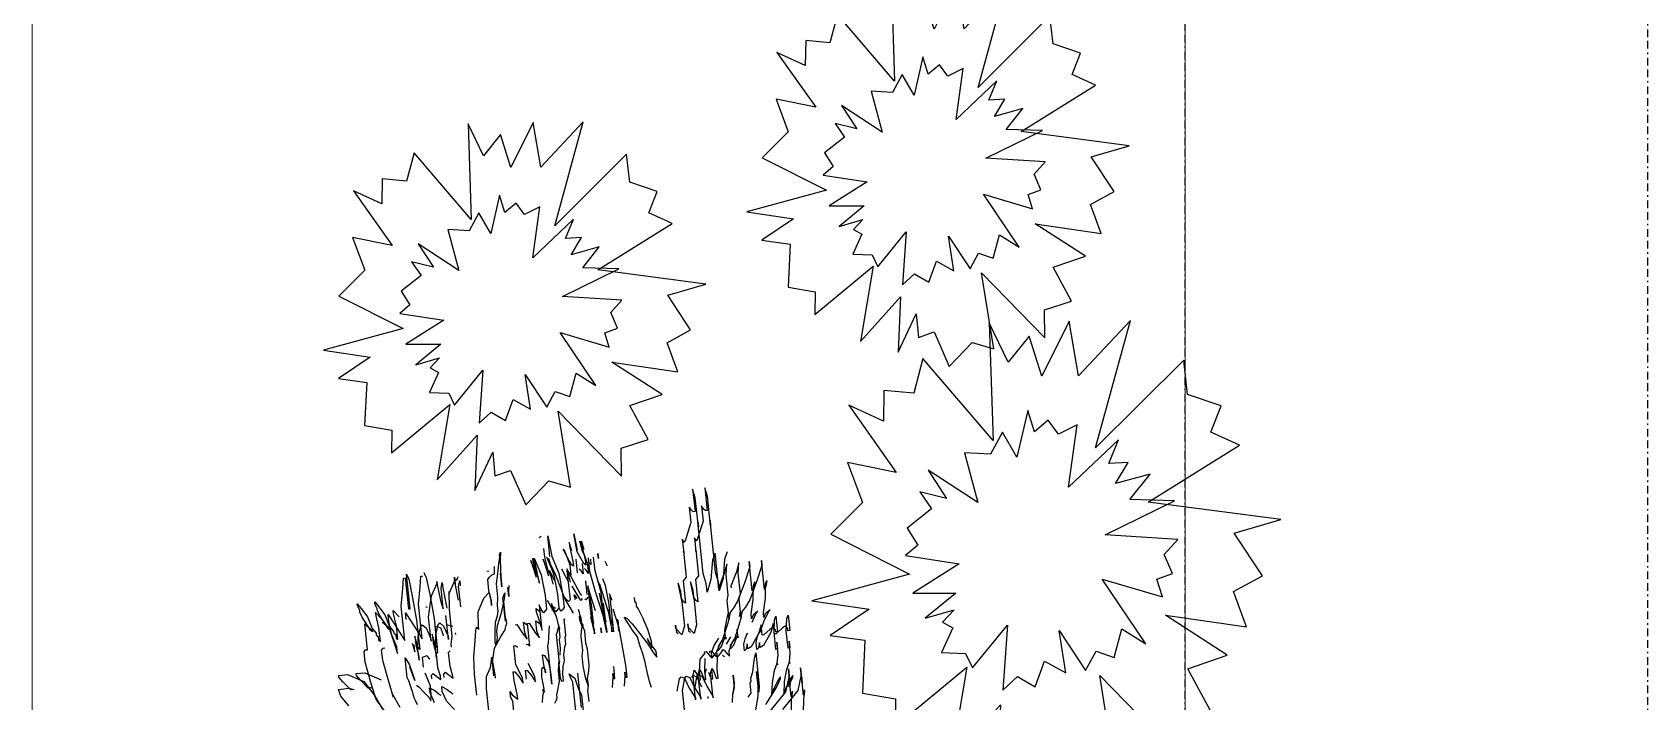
# Model space of a CAD drawing. Header units: millimetres. Extents: x 7703 to 16070, y -6855 to 95.
# Drawn here: x 14838.9 to 14943.7, y -4740.8 to -4697.3 of the extents above; entities that cross this region are included whole.
import ezdxf

# ---------------------------------------------------------------- set-up
doc = ezdxf.new("R2010")
doc.units = ezdxf.units.MM
doc.linetypes.add('BORDER', pattern=[1.75, 0.5, -0.25, 0.5, -0.25, 0, -0.25])
for name, color, linetype in [('AĞAÇLAR', 7, 'Continuous'), ('Kıtc-014 Elk Tes İşaretler', 1, 'Continuous'), ('yeni', 7, 'Continuous'), ('YENİ AĞAÇ', 80, 'Continuous')]:
    doc.layers.add(name, color=color, linetype=linetype)
doc.layers.add('kapı', color=6, linetype='Continuous', lineweight=9)
doc.styles.get("Standard").update_dxf_attribs({"font": 'stylu.ttf', "height": 10})

# ---------------------------------------------------------------- blocks, each defined once
blk = doc.blocks.new('GFGFF')
at = {"layer": 'YENİ AĞAÇ'}
blk.add_lwpolyline([(501.924, 209.795), (501.375, 209.406), (501.579, 209.377), (501.613, 209.168), (501.881, 209.263), (501.925, 209.015), (502.221, 209.345), (502.074, 208.873), (502.298, 208.917), (502.365, 208.731), (502.645, 208.858), (502.683, 208.567), (502.912, 209.342), (503.166, 208.743), (503.271, 208.903), (503.418, 208.816), (503.517, 209.007), (503.725, 208.997), (503.285, 209.606), (504.012, 209.278), (503.73, 209.64), (504.066, 209.645), (503.763, 209.859), (504.015, 209.897), (503.878, 210.046), (504.131, 210.123), (503.427, 210.21), (503.981, 210.551), (503.783, 210.639), (503.827, 210.814), (503.645, 210.847), (503.772, 211.038), (503.327, 210.818), (503.431, 211.099), (503.179, 211.048), (503.018, 211.267), (502.707, 210.834), (502.64, 211.442), (502.536, 211.108), (502.415, 211.365), (502.355, 211.163), (502.042, 211.228), (501.976, 211.035), (501.811, 211.063), (502.098, 210.58), (501.56, 210.76), (501.841, 210.415), (501.439, 210.496), (501.698, 210.321), (501.523, 210.332), (501.545, 210.211), (501.275, 210.14), (501.425, 209.943), (501.353, 209.793)], close=True, dxfattribs=at)
at = {"layer": 'YENİ AĞAÇ', "color": 6}
blk.add_lwpolyline([(502.31, 210.299), (501.927, 210.388), (501.993, 210.287), (501.915, 210.191), (502.061, 210.111), (501.97, 209.995), (502.229, 209.994), (501.966, 209.874), (502.072, 209.794), (502.016, 209.692), (502.181, 209.619), (502.068, 209.489), (502.496, 209.69), (502.333, 209.347), (502.444, 209.363), (502.463, 209.265), (502.585, 209.296), (502.662, 209.201), (502.757, 209.63), (502.896, 209.185), (502.945, 209.449), (503.078, 209.304), (503.053, 209.52), (503.168, 209.424), (503.18, 209.542), (503.312, 209.462), (503.076, 209.803), (503.441, 209.693), (503.402, 209.814), (503.496, 209.863), (503.439, 209.955), (503.572, 209.975), (503.303, 210.083), (503.466, 210.147), (503.346, 210.238), (503.38, 210.393), (503.069, 210.36), (503.309, 210.626), (503.122, 210.542), (503.187, 210.695), (503.076, 210.642), (502.982, 210.805), (502.873, 210.758), (502.821, 210.841), (502.721, 210.528), (502.59, 210.833), (502.549, 210.576), (502.428, 210.783), (502.452, 210.602), (502.389, 210.683), (502.345, 210.626), (502.209, 210.716), (502.181, 210.574), (502.087, 210.548)], close=True, dxfattribs=at)
at = {"flags": 1}
for tag, p in [('SIZE', (502.716, 210.039)), ('ITEM', (502.74, 210.06))]:
    blk.add_attdef(tag, p, '', height=0.0189, rotation=311.6524, dxfattribs=at)
for tag, p in [('SIZE', (502.717, 210.018)), ('ITEM', (502.717, 210.072))]:
    blk.add_attdef(tag, p, '', height=0.0323, dxfattribs=at)
blk = doc.blocks.new('A$C06865A3D')
at = {"color": 84}
for p, q in [((0.5532, 3.6706), (0.6123, 3.6228)), ((0.5796, 3.6568), (0.5532, 3.6706)), ((0.6569, 3.5943), (0.5796, 3.6568)), ((0.5876, 3.6202), (0.6285, 3.5871)), ((0.6004, 3.6174), (0.5876, 3.6202)), ((0.6086, 3.6183), (0.6004, 3.6174)), ((0.6123, 3.6228), (0.6086, 3.6183)), ((0.6432, 3.6053), (0.6569, 3.5943)), ((0.7796, 3.495), (0.6432, 3.6053)), ((0.8609, 3.6326), (0.8745, 3.6216)), ((0.9382, 3.5701), (0.8609, 3.6326)), ((0.8745, 3.6216), (0.9007, 3.5703)), ((0.6285, 3.5871), (0.6547, 3.5358)), ((0.7591, 3.5719), (0.7699, 3.548)), ((0.7699, 3.548), (0.8126, 3.4985)), ((0.813, 3.5734), (0.8284, 3.5459)), ((0.8366, 3.5468), (0.813, 3.5734)), ((0.8284, 3.5459), (0.85, 3.4983)), ((0.8912, 3.5027), (0.8366, 3.5468)), ((0.9007, 3.5703), (0.9278, 3.5107)), ((0.9228, 3.5976), (0.9327, 3.582)), ((0.9282, 3.5857), (0.9228, 3.5976)), ((0.9609, 3.5517), (0.9282, 3.5857)), ((0.9327, 3.582), (0.9382, 3.5701)), ((0.9899, 3.5132), (0.9609, 3.5517)), ((1.0551, 3.5659), (1.096, 3.5328)), ((1.0605, 3.554), (1.0551, 3.5659)), ((1.0886, 3.5237), (1.0605, 3.554)), ((0.6474, 3.5267), (0.6837, 3.4973)), ((0.6601, 3.5239), (0.6474, 3.5267)), ((0.6547, 3.5358), (0.6601, 3.5239)), ((0.6792, 3.501), (0.7474, 3.4458)), ((0.6837, 3.4973), (0.6792, 3.501)), ((0.8106, 3.4775), (0.7796, 3.495)), ((0.8126, 3.4985), (0.8333, 3.4591)), ((0.85, 3.4983), (0.8546, 3.4946)), ((0.9011, 3.4871), (0.8912, 3.5027)), ((0.9278, 3.5107), (0.9349, 3.4824)), ((1.0035, 3.5022), (0.9899, 3.5132)), ((1.0001, 3.5351), (0.9981, 3.5141)), ((0.9981, 3.5141), (1.0035, 3.5022)), ((1.0009, 3.5268), (1.0001, 3.5351)), ((1.0126, 3.4948), (1.0009, 3.5268)), ((1.0289, 3.4591), (1.0126, 3.4948)), ((1.0401, 3.5102), (1.0555, 3.4827)), ((1.0674, 3.4881), (1.0401, 3.5102)), ((1.0711, 3.4927), (1.0674, 3.4881)), ((1.0722, 3.5219), (1.0711, 3.4927)), ((1.075, 3.5347), (1.0722, 3.5219)), ((1.0878, 3.5319), (1.075, 3.5347)), ((1.0923, 3.5282), (1.0878, 3.5319)), ((1.1341, 3.4869), (1.0886, 3.5237)), ((1.096, 3.5328), (1.0923, 3.5282)), ((1.1196, 3.5062), (1.1378, 3.4915)), ((1.1514, 3.4804), (1.1196, 3.5062)), ((1.1378, 3.4915), (1.1341, 3.4869)), ((0.7474, 3.4458), (0.7491, 3.4293)), ((0.8333, 3.4591), (0.8106, 3.4775)), ((0.9511, 3.4467), (0.9011, 3.4871)), ((0.9329, 3.4614), (0.9511, 3.4467)), ((0.9429, 3.4458), (0.9329, 3.4614)), ((0.9349, 3.4824), (0.9358, 3.4741)), ((0.9358, 3.4741), (0.9366, 3.4659)), ((0.9366, 3.4659), (0.9565, 3.4348)), ((1.0297, 3.4509), (1.0289, 3.4591)), ((1.0351, 3.4389), (1.0297, 3.4509)), ((1.0451, 3.4234), (1.0351, 3.4389)), ((1.0555, 3.4827), (1.0689, 3.4342)), ((1.1705, 3.4575), (1.1514, 3.4804)), ((1.175, 3.4538), (1.1705, 3.4575)), ((1.1705, 3.4575), (1.175, 3.4538)), ((1.1813, 3.4337), (1.1705, 3.4575)), ((1.2108, 3.4701), (1.2289, 3.4554)), ((1.2517, 3.437), (1.2108, 3.4701)), ((1.2289, 3.4554), (1.2588, 3.4086)), ((1.2335, 3.4517), (1.2517, 3.437)), ((1.2835, 3.4113), (1.2335, 3.4517)), ((0.7426, 3.412), (0.7472, 3.4083)), ((0.769, 3.3982), (0.7426, 3.412)), ((0.7472, 3.4083), (0.7963, 3.3761)), ((0.7491, 3.4293), (0.8082, 3.3815)), ((0.7872, 3.3835), (0.769, 3.3982)), ((0.8, 3.3807), (0.7872, 3.3835)), ((0.9565, 3.4348), (0.9827, 3.3834)), ((0.9901, 3.3926), (0.9674, 3.4109)), ((0.9819, 3.3917), (0.9856, 3.3962)), ((0.989, 3.3633), (0.9819, 3.3917)), ((0.9827, 3.3834), (0.9899, 3.3551)), ((0.9856, 3.3962), (0.9901, 3.3926)), ((0.9864, 3.388), (0.9856, 3.3962)), ((0.9973, 3.3642), (0.9864, 3.388)), ((1.0633, 3.4087), (1.0451, 3.4234)), ((1.0525, 3.4325), (1.0624, 3.4169)), ((1.0661, 3.4214), (1.0525, 3.4325)), ((1.0624, 3.4169), (1.0633, 3.4087)), ((1.0689, 3.4342), (1.0661, 3.4214)), ((1.2058, 3.3988), (1.1813, 3.4337)), ((1.2339, 3.3685), (1.2058, 3.3988)), ((1.2105, 3.4326), (1.2114, 3.4244)), ((1.2151, 3.4289), (1.2105, 3.4326)), ((1.2114, 3.4244), (1.224, 3.3841)), ((1.2268, 3.3969), (1.2151, 3.4289)), ((1.224, 3.3841), (1.2339, 3.3685)), ((1.2588, 3.4086), (1.2675, 3.3263)), ((1.2735, 3.4268), (1.279, 3.4149)), ((1.2781, 3.4232), (1.2735, 3.4268)), ((1.2926, 3.4039), (1.2781, 3.4232)), ((1.279, 3.4149), (1.2835, 3.4113)), ((1.3253, 3.3699), (1.2926, 3.4039)), ((0.7963, 3.3761), (0.86, 3.3246)), ((0.8082, 3.3815), (0.8, 3.3807)), ((0.9806, 3.325), (0.9843, 3.3295)), ((0.9843, 3.3295), (1.0053, 3.3276)), ((0.9999, 3.3395), (0.989, 3.3633)), ((0.9899, 3.3551), (0.999, 3.3477)), ((0.999, 3.3477), (0.9973, 3.3642)), ((1.0135, 3.3285), (0.9999, 3.3395)), ((1.0053, 3.3276), (1.0135, 3.3285)), ((0.837, 3.3056), (0.8552, 3.2908)), ((0.8461, 3.2982), (0.837, 3.3056)), ((0.8753, 3.2971), (0.8461, 3.2982)), ((0.8552, 3.2908), (0.8634, 3.2917)), ((0.86, 3.3246), (0.8753, 3.2971)), ((0.9851, 3.3213), (0.9806, 3.325)), ((0.9877, 3.2966), (0.9851, 3.3213)), ((1.0159, 3.2663), (0.9877, 3.2966)), ((0.3817, 3.2447), (0.4081, 3.2308)), ((0.4126, 3.2272), (0.3817, 3.2447)), ((0.4081, 3.2308), (0.4518, 3.2105)), ((0.4212, 3.2247), (0.4126, 3.2272)), ((0.4501, 3.227), (0.4637, 3.2159)), ((1.0003, 3.2563), (1.0131, 3.2535)), ((1.0102, 3.2408), (1.0003, 3.2563)), ((1.0739, 3.1893), (1.0102, 3.2408)), ((1.0131, 3.2535), (1.0349, 3.2434)), ((1.0386, 3.2479), (1.0159, 3.2663)), ((1.0349, 3.2434), (1.0386, 3.2479)), ((0.4518, 3.2105), (0.4791, 3.1885)), ((0.4555, 3.2151), (0.4549, 3.2152)), ((0.4637, 3.2159), (0.4555, 3.2151)), ((0.4663, 3.1913), (0.4581, 3.1904)), ((0.4791, 3.1885), (0.4663, 3.1913)), ((0.5512, 3.1753), (0.4893, 3.2103)), ((0.5486, 3.2), (0.5267, 3.2102)), ((0.5978, 3.1678), (0.5486, 3.2)), ((0.6478, 3.1273), (0.5978, 3.1678)), ((0.9845, 3.2089), (0.9964, 3.2143)), ((0.9853, 3.2007), (0.9845, 3.2089)), ((1.0098, 3.1658), (0.9853, 3.2007)), ((0.9964, 3.2143), (1.031, 3.2014)), ((1.031, 3.2014), (1.0694, 3.1929)), ((1.0694, 3.1929), (1.0739, 3.1893)), ((0.3481, 3.1288), (0.3745, 3.1149)), ((0.3526, 3.1251), (0.3481, 3.1288)), ((0.3509, 3.1415), (0.4074, 3.1184)), ((0.4001, 3.1093), (0.3526, 3.1251)), ((0.3745, 3.1149), (0.4009, 3.1011)), ((0.4009, 3.1011), (0.3827, 3.1158)), ((0.483, 3.0724), (0.4001, 3.1093)), ((0.4074, 3.1184), (0.4657, 3.0789)), ((0.4167, 3.1485), (0.4568, 3.1237)), ((0.4468, 3.1393), (0.4167, 3.1485)), ((0.507, 3.1207), (0.4468, 3.1393)), ((0.5164, 3.1204), (0.507, 3.1207)), ((0.5363, 3.1196), (0.5324, 3.1198)), ((0.5333, 3.1296), (0.5354, 3.1279)), ((0.5354, 3.1279), (0.5363, 3.1196)), ((0.6123, 3.1485), (0.6432, 3.131)), ((0.6168, 3.1448), (0.666, 3.1126)), ((0.6761, 3.1345), (0.6233, 3.1622)), ((0.6432, 3.131), (0.6478, 3.1273)), ((0.6608, 3.1469), (0.6898, 3.1235)), ((0.666, 3.1126), (0.675, 3.1053)), ((0.6898, 3.1235), (0.6761, 3.1345)), ((0.4657, 3.0789), (0.502, 3.0494)), ((0.5386, 3.0575), (0.483, 3.0724)), ((0.675, 3.1053), (0.6705, 3.109)), ((0.4754, 3.0258), (0.4836, 3.0267)), ((0.4845, 3.0185), (0.4754, 3.0258)), ((0.5064, 3.0083), (0.4845, 3.0185)), ((0.5038, 3.033), (0.491, 3.0358)), ((0.502, 3.0494), (0.5038, 3.033)), ((0.5373, 2.9908), (0.5064, 3.0083)), ((0.4667, 2.95), (0.475, 2.9509)), ((0.494, 2.9279), (0.4667, 2.95)), ((0.475, 2.9509), (0.4832, 2.9517)), ((0.4832, 2.9517), (0.4787, 2.9554)), ((0.5419, 2.9871), (0.5373, 2.9908)), ((0.5373, 2.9908), (0.5419, 2.9871)), ((0.4529, 2.9236), (0.4566, 2.9281)), ((0.512, 2.8758), (0.4529, 2.9236)), ((0.4566, 2.9281), (0.4949, 2.9197)), ((0.5159, 2.9178), (0.494, 2.9279)), ((0.4949, 2.9197), (0.5159, 2.9178)), ((0.5001, 2.8703), (0.5038, 2.8749)), ((0.5038, 2.8749), (0.512, 2.8758)), ((0.0841, 2.7983), (0.1014, 2.7918)), ((0.0858, 2.7819), (0.0895, 2.7864)), ((0.1094, 2.7552), (0.0858, 2.7819)), ((0.1014, 2.7918), (0.1506, 2.7596)), ((0.5975, 2.8141), (0.5501, 2.8299)), ((0.5609, 2.8061), (0.5646, 2.8106)), ((0.5837, 2.7877), (0.5609, 2.8061)), ((0.5646, 2.8106), (0.5856, 2.8087)), ((0.5856, 2.8087), (0.6112, 2.8031)), ((0.6112, 2.8031), (0.5975, 2.8141)), ((0.1475, 2.7094), (0.1094, 2.7552)), ((0.1506, 2.7596), (0.2179, 2.7127)), ((0.3028, 2.6967), (0.2391, 2.7482)), ((0.2385, 2.6358), (0.1475, 2.7094)), ((0.1714, 2.7202), (0.175, 2.7248)), ((0.2179, 2.7127), (0.2952, 2.6502)), ((0.2426, 2.7153), (0.2591, 2.7171)), ((0.2435, 2.7071), (0.2426, 2.7153)), ((0.2588, 2.6796), (0.2435, 2.7071)), ((0.2915, 2.6456), (0.2588, 2.6796)), ((0.2591, 2.7171), (0.2937, 2.7041)), ((0.2937, 2.7041), (0.3028, 2.6967)), ((0.3344, 2.6655), (0.3336, 2.6737)), ((0.1014, 2.6337), (0.1306, 2.6327)), ((0.1105, 2.6264), (0.1014, 2.6337)), ((0.146, 2.6052), (0.1105, 2.6264)), ((0.1363, 2.6582), (0.1746, 2.6498)), ((0.1545, 2.6435), (0.1363, 2.6582)), ((0.1746, 2.6498), (0.2257, 2.6386)), ((0.2257, 2.6386), (0.2385, 2.6358)), ((0.2515, 2.6705), (0.2742, 2.6521)), ((0.2824, 2.653), (0.2515, 2.6705)), ((0.2742, 2.6521), (0.3052, 2.6346)), ((0.2952, 2.6502), (0.2824, 2.653)), ((0.3188, 2.6236), (0.2915, 2.6456)), ((0.3052, 2.6346), (0.3188, 2.6236)), ((0.3708, 2.6361), (0.3344, 2.6655)), ((0.3972, 2.6222), (0.3708, 2.6361)), ((0.4063, 2.6149), (0.3972, 2.6222)), ((0.0373, 2.6103), (0.0583, 2.6083)), ((0.0419, 2.6066), (0.0373, 2.6103)), ((0.0592, 2.6001), (0.0419, 2.6066)), ((0.0583, 2.6083), (0.0921, 2.6036)), ((0.0637, 2.5964), (0.0592, 2.6001)), ((0.0811, 2.59), (0.0637, 2.5964)), ((0.1322, 2.5788), (0.0811, 2.59)), ((0.0921, 2.6036), (0.1313, 2.587)), ((0.1029, 2.5798), (0.1112, 2.5807)), ((0.1112, 2.5807), (0.1358, 2.5833)), ((0.1313, 2.587), (0.1523, 2.5851)), ((0.1404, 2.5796), (0.1322, 2.5788)), ((0.1358, 2.5833), (0.1404, 2.5796)), ((0.1824, 2.5758), (0.146, 2.6052)), ((0.1523, 2.5851), (0.1568, 2.5814)), ((0.1568, 2.5814), (0.1651, 2.5823)), ((0.1651, 2.5823), (0.1742, 2.5749)), ((0.1742, 2.5749), (0.1824, 2.5758)), ((0.2255, 2.6012), (0.2519, 2.5873)), ((0.2519, 2.5873), (0.2337, 2.602)), ((0.3734, 2.6114), (0.3899, 2.6131)), ((0.3743, 2.6032), (0.3734, 2.6114)), ((0.3834, 2.5958), (0.3743, 2.6032)), ((0.3899, 2.6131), (0.4063, 2.6149)), ((0.3987, 2.5683), (0.4189, 2.5746)), ((0.4124, 2.5573), (0.3987, 2.5683)), ((0.4189, 2.5746), (0.4353, 2.5764)), ((0.4353, 2.5764), (0.4436, 2.5772)), ((0.1675, 2.5201), (0.1711, 2.5246)), ((0.1683, 2.5119), (0.1675, 2.5201)), ((0.1956, 2.4898), (0.1683, 2.5119)), ((0.447, 2.5443), (0.4124, 2.5573)), ((0.4845, 2.5441), (0.447, 2.5443)), ((0.2575, 2.4548), (0.1956, 2.4898)), ((0.3104, 2.4271), (0.2575, 2.4548)), ((0.164, 2.3949), (0.1824, 2.4177)), ((0.1824, 2.4177), (0.2383, 2.4403)), ((0.293, 2.4336), (0.3487, 2.4187)), ((0.1685, 2.3912), (0.164, 2.3949)), ((0.1895, 2.3893), (0.1685, 2.3912)), ((0.227, 2.3891), (0.1895, 2.3893)), ((0.2188, 2.3883), (0.2344, 2.3982)), ((0.2344, 2.3982), (0.227, 2.3891))]:
    blk.add_line(p, q, dxfattribs=at)
at = {"color": 87}
for p, q in [((0.527, 3.6383), (0.5862, 3.5905)), ((0.5535, 3.6245), (0.527, 3.6383)), ((0.6308, 3.562), (0.5535, 3.6245)), ((0.8347, 3.6003), (0.8484, 3.5893)), ((0.912, 3.5378), (0.8347, 3.6003)), ((0.5615, 3.5879), (0.6024, 3.5548)), ((0.5742, 3.5851), (0.5615, 3.5879)), ((0.5825, 3.586), (0.5742, 3.5851)), ((0.5862, 3.5905), (0.5825, 3.586)), ((0.6024, 3.5548), (0.6286, 3.5035)), ((0.6171, 3.573), (0.6308, 3.562)), ((0.7535, 3.4627), (0.6171, 3.573)), ((0.8484, 3.5893), (0.8746, 3.538)), ((0.8967, 3.5653), (0.9066, 3.5497)), ((0.9021, 3.5534), (0.8967, 3.5653)), ((0.9348, 3.5194), (0.9021, 3.5534)), ((0.9066, 3.5497), (0.912, 3.5378)), ((0.6212, 3.4944), (0.6576, 3.465)), ((0.634, 3.4916), (0.6212, 3.4944)), ((0.6286, 3.5035), (0.634, 3.4916)), ((0.733, 3.5396), (0.7438, 3.5157)), ((0.8284, 3.4623), (0.733, 3.5396)), ((0.7438, 3.5157), (0.7864, 3.4662)), ((0.7869, 3.5411), (0.8022, 3.5136)), ((0.8105, 3.5145), (0.7869, 3.5411)), ((0.8022, 3.5136), (0.8239, 3.466)), ((0.865, 3.4704), (0.8105, 3.5145)), ((0.8746, 3.538), (0.9016, 3.4784)), ((0.9638, 3.4809), (0.9348, 3.5194)), ((0.9739, 3.5028), (0.972, 3.4818)), ((0.9748, 3.4945), (0.9739, 3.5028)), ((0.9865, 3.4625), (0.9748, 3.4945)), ((1.0289, 3.5336), (1.0699, 3.5005)), ((1.0344, 3.5217), (1.0289, 3.5336)), ((1.0625, 3.4914), (1.0344, 3.5217)), ((1.0489, 3.5024), (1.0461, 3.4896)), ((1.0616, 3.4996), (1.0489, 3.5024)), ((1.0662, 3.4959), (1.0616, 3.4996)), ((1.108, 3.4546), (1.0625, 3.4914)), ((1.0699, 3.5005), (1.0662, 3.4959)), ((0.6531, 3.4687), (0.7213, 3.4135)), ((0.6576, 3.465), (0.6531, 3.4687)), ((0.7845, 3.4452), (0.7535, 3.4627)), ((0.8072, 3.4268), (0.7845, 3.4452)), ((0.7864, 3.4662), (0.8072, 3.4268)), ((0.8239, 3.466), (0.8284, 3.4623)), ((0.875, 3.4548), (0.865, 3.4704)), ((0.925, 3.4144), (0.875, 3.4548)), ((0.9016, 3.4784), (0.9088, 3.4501)), ((0.9088, 3.4501), (0.9096, 3.4418)), ((0.9096, 3.4418), (0.9105, 3.4336)), ((0.9774, 3.4698), (0.9638, 3.4809)), ((0.972, 3.4818), (0.9774, 3.4698)), ((1.014, 3.4779), (1.0294, 3.4504)), ((1.0413, 3.4558), (1.014, 3.4779)), ((1.0294, 3.4504), (1.0428, 3.4019)), ((1.045, 3.4604), (1.0413, 3.4558)), ((1.0461, 3.4896), (1.045, 3.4604)), ((1.0935, 3.4739), (1.1117, 3.4592)), ((1.1253, 3.4481), (1.0935, 3.4739)), ((1.1117, 3.4592), (1.108, 3.4546)), ((1.1444, 3.4252), (1.1253, 3.4481)), ((1.1846, 3.4378), (1.2028, 3.4231)), ((1.2256, 3.4047), (1.1846, 3.4378)), ((0.7213, 3.4135), (0.723, 3.397)), ((0.723, 3.397), (0.7821, 3.3492)), ((0.9068, 3.4291), (0.925, 3.4144)), ((0.9168, 3.4135), (0.9068, 3.4291)), ((0.9105, 3.4336), (0.9304, 3.4024)), ((0.9412, 3.3786), (0.9168, 3.4135)), ((0.9304, 3.4024), (0.9566, 3.3511)), ((1.0036, 3.4185), (1.0027, 3.4268)), ((1.009, 3.4066), (1.0036, 3.4185)), ((1.019, 3.3911), (1.009, 3.4066)), ((1.0372, 3.3763), (1.019, 3.3911)), ((1.0263, 3.4002), (1.0363, 3.3846)), ((1.04, 3.3891), (1.0263, 3.4002)), ((1.0363, 3.3846), (1.0372, 3.3763)), ((1.0428, 3.4019), (1.04, 3.3891)), ((1.1489, 3.4215), (1.1444, 3.4252)), ((1.1444, 3.4252), (1.1489, 3.4215)), ((1.1552, 3.4014), (1.1444, 3.4252)), ((1.1796, 3.3665), (1.1552, 3.4014)), ((1.1844, 3.4003), (1.1853, 3.3921)), ((1.189, 3.3966), (1.1844, 3.4003)), ((1.1853, 3.3921), (1.1978, 3.3518)), ((1.2006, 3.3646), (1.189, 3.3966)), ((1.2028, 3.4231), (1.2327, 3.3763)), ((1.2074, 3.4194), (1.2256, 3.4047)), ((1.2574, 3.3789), (1.2074, 3.4194)), ((1.2474, 3.3945), (1.2528, 3.3826)), ((1.252, 3.3909), (1.2474, 3.3945)), ((1.2665, 3.3716), (1.252, 3.3909)), ((1.2528, 3.3826), (1.2574, 3.3789)), ((0.7165, 3.3797), (0.721, 3.376)), ((0.7429, 3.3659), (0.7165, 3.3797)), ((0.721, 3.376), (0.7702, 3.3438)), ((0.7611, 3.3512), (0.7429, 3.3659)), ((0.7739, 3.3484), (0.7611, 3.3512)), ((0.7702, 3.3438), (0.8338, 3.2923)), ((0.7821, 3.3492), (0.7739, 3.3484)), ((0.964, 3.3602), (0.9412, 3.3786)), ((0.9517, 3.3172), (0.9446, 3.3455)), ((0.9558, 3.3594), (0.9594, 3.3639)), ((0.9629, 3.331), (0.9558, 3.3594)), ((0.9566, 3.3511), (0.9638, 3.3228)), ((0.9594, 3.3639), (0.964, 3.3602)), ((0.9603, 3.3557), (0.9594, 3.3639)), ((0.9711, 3.3319), (0.9603, 3.3557)), ((0.9737, 3.3072), (0.9629, 3.331)), ((0.9729, 3.3154), (0.9711, 3.3319)), ((1.2078, 3.3362), (1.1796, 3.3665)), ((1.1978, 3.3518), (1.2078, 3.3362)), ((1.2158, 3.2996), (1.2006, 3.3646)), ((1.2327, 3.3763), (1.2414, 3.294)), ((1.2992, 3.3376), (1.2665, 3.3716)), ((0.8109, 3.2732), (0.8291, 3.2585)), ((0.82, 3.2659), (0.8109, 3.2732)), ((0.8338, 3.2923), (0.8492, 3.2648)), ((0.9433, 3.2788), (0.9469, 3.2834)), ((0.9478, 3.2751), (0.9433, 3.2788)), ((0.9469, 3.2834), (0.9679, 3.2814)), ((0.9504, 3.2505), (0.9478, 3.2751)), ((0.9625, 3.2933), (0.9517, 3.3172)), ((0.9545, 3.2927), (0.9581, 3.2972)), ((0.959, 3.289), (0.9545, 3.2927)), ((0.9581, 3.2972), (0.9791, 3.2953)), ((0.9762, 3.2823), (0.9625, 3.2933)), ((0.9638, 3.3228), (0.9729, 3.3154)), ((0.9679, 3.2814), (0.9762, 3.2823)), ((0.9874, 3.2962), (0.9737, 3.3072)), ((0.9791, 3.2953), (0.9874, 3.2962)), ((0.4893, 3.2103), (0.4529, 3.2398)), ((0.4676, 3.2476), (0.4543, 3.2583)), ((0.4543, 3.2583), (0.4676, 3.2476)), ((0.4884, 3.257), (0.5059, 3.2516)), ((0.8492, 3.2648), (0.82, 3.2659)), ((0.8291, 3.2585), (0.8373, 3.2594)), ((0.9785, 3.2202), (0.9504, 3.2505)), ((0.9897, 3.234), (0.9616, 3.2643)), ((0.9742, 3.224), (0.9869, 3.2212)), ((0.9841, 3.2084), (0.9742, 3.224)), ((1.0013, 3.2018), (0.9785, 3.2202)), ((0.9869, 3.2212), (1.0088, 3.2111)), ((1.0125, 3.2156), (0.9897, 3.234)), ((0.276, 3.1569), (0.2776, 3.1644)), ((0.2921, 3.1813), (0.3509, 3.1415)), ((0.3472, 3.137), (0.2921, 3.1813)), ((0.3591, 3.2167), (0.3727, 3.2057)), ((0.3855, 3.2029), (0.3591, 3.2167)), ((0.361, 3.1864), (0.3708, 3.1847)), ((0.3753, 3.181), (0.361, 3.1864)), ((0.3708, 3.1847), (0.4145, 3.1644)), ((0.3727, 3.2057), (0.4128, 3.1808)), ((0.4182, 3.1689), (0.3753, 3.181)), ((0.4128, 3.1808), (0.4264, 3.1698)), ((0.4145, 3.1644), (0.4418, 3.1423)), ((0.4519, 3.1642), (0.4156, 3.1936)), ((0.4264, 3.1698), (0.4182, 3.1689)), ((0.4894, 3.164), (0.5258, 3.1346)), ((0.9471, 3.1627), (0.9591, 3.1682)), ((0.9583, 3.1766), (0.9703, 3.182)), ((0.9592, 3.1684), (0.9583, 3.1766)), ((0.9591, 3.1682), (0.9937, 3.1552)), ((0.9837, 3.1335), (0.9592, 3.1684)), ((0.963, 3.2102), (0.9757, 3.2074)), ((0.9729, 3.1946), (0.963, 3.2102)), ((0.9703, 3.182), (1.0049, 3.169)), ((1.0366, 3.1431), (0.9729, 3.1946)), ((0.9757, 3.2074), (0.9976, 3.1972)), ((1.0478, 3.157), (0.9841, 3.2084)), ((0.9976, 3.1972), (1.0013, 3.2018)), ((1.0049, 3.169), (1.0432, 3.1606)), ((1.0088, 3.2111), (1.0125, 3.2156)), ((0.429, 3.1451), (0.4208, 3.1442)), ((0.4208, 3.1442), (0.4981, 3.0817)), ((0.4418, 3.1423), (0.429, 3.1451)), ((0.5067, 3.1575), (0.5749, 3.1024)), ((0.5331, 3.1437), (0.5067, 3.1575)), ((0.5604, 3.1216), (0.5113, 3.1539)), ((0.5113, 3.1539), (0.5749, 3.1024)), ((0.586, 3.116), (0.5331, 3.1437)), ((0.6104, 3.0812), (0.5604, 3.1216)), ((0.6104, 3.0812), (0.5604, 3.1216)), ((0.948, 3.1545), (0.9471, 3.1627)), ((0.9725, 3.1197), (0.948, 3.1545)), ((1.0428, 3.0857), (0.9837, 3.1335)), ((0.9937, 3.1552), (1.032, 3.1468)), ((1.032, 3.1468), (1.0366, 3.1431)), ((1.0432, 3.1606), (1.0478, 3.157)), ((0.3099, 3.0908), (0.3856, 3.0489)), ((0.3454, 3.0697), (0.3099, 3.0908)), ((0.3108, 3.0826), (0.3372, 3.0688)), ((0.3153, 3.0789), (0.3108, 3.0826)), ((0.3136, 3.0954), (0.3701, 3.0723)), ((0.3856, 3.0489), (0.3136, 3.0954)), ((0.3627, 3.0632), (0.3153, 3.0789)), ((0.3372, 3.0688), (0.3636, 3.0549)), ((0.3636, 3.0549), (0.3454, 3.0697)), ((0.3701, 3.0723), (0.4283, 3.0327)), ((0.3794, 3.1024), (0.4195, 3.0775)), ((0.4095, 3.0931), (0.3794, 3.1024)), ((0.4161, 3.0911), (0.4095, 3.0931)), ((0.4989, 3.0735), (0.4697, 3.0745)), ((0.4981, 3.0817), (0.4989, 3.0735)), ((0.5749, 3.1024), (0.6059, 3.0849)), ((0.5749, 3.1024), (0.6059, 3.0849)), ((0.5795, 3.0987), (0.6286, 3.0665)), ((0.6332, 3.0628), (0.5886, 3.0913)), ((0.6059, 3.0849), (0.6104, 3.0812)), ((0.6059, 3.0849), (0.6104, 3.0812)), ((0.6286, 3.0665), (0.6377, 3.0591)), ((0.6377, 3.0591), (0.6332, 3.0628)), ((0.6524, 3.0773), (0.6388, 3.0884)), ((0.6388, 3.0884), (0.6524, 3.0773)), ((0.219, 3.0294), (0.2358, 3.0105)), ((0.2229, 3.021), (0.219, 3.0294)), ((0.2293, 3.0157), (0.2229, 3.021)), ((0.2364, 3.0046), (0.2293, 3.0157)), ((0.2358, 3.0105), (0.2785, 2.9706)), ((0.2635, 2.972), (0.2364, 3.0046)), ((0.4283, 3.0327), (0.4647, 3.0033)), ((0.5013, 3.0113), (0.4457, 3.0262)), ((0.4647, 3.0033), (0.4664, 2.9868)), ((0.7936, 3.0008), (0.7618, 3.0265)), ((0.7763, 3.0073), (0.7899, 2.9962)), ((0.7854, 2.9999), (0.7763, 3.0073)), ((0.809, 2.9733), (0.7854, 2.9999)), ((0.7899, 2.9962), (0.7936, 3.0008)), ((0.2365, 2.9564), (0.2322, 2.9511)), ((0.2552, 2.9633), (0.2388, 2.9809)), ((0.2514, 2.9532), (0.2552, 2.9633)), ((0.2524, 2.9436), (0.2514, 2.9532)), ((0.2739, 2.9583), (0.2635, 2.972)), ((0.2688, 2.9785), (0.285, 2.9654)), ((0.3044, 2.9497), (0.2688, 2.9785)), ((0.3175, 2.9699), (0.3312, 2.9544)), ((0.3445, 2.9437), (0.3206, 2.963)), ((0.3312, 2.9544), (0.3445, 2.9437)), ((0.4364, 2.9961), (0.5046, 2.941)), ((0.4537, 2.9896), (0.4364, 2.9961)), ((0.4381, 2.9797), (0.4545, 2.9814)), ((0.4472, 2.9723), (0.4381, 2.9797)), ((0.469, 2.9621), (0.4472, 2.9723)), ((0.4664, 2.9868), (0.4537, 2.9896)), ((0.5, 2.9446), (0.469, 2.9621)), ((0.2534, 2.934), (0.2524, 2.9436)), ((0.2825, 2.9104), (0.2534, 2.934)), ((0.3112, 2.8917), (0.2825, 2.9104)), ((0.2878, 2.9062), (0.3112, 2.8917)), ((0.2882, 2.8795), (0.2878, 2.9062)), ((0.3244, 2.881), (0.3112, 2.8917)), ((0.3112, 2.8917), (0.3244, 2.881)), ((0.3258, 2.9431), (0.3394, 2.9267)), ((0.3335, 2.9261), (0.3258, 2.9431)), ((0.3394, 2.9267), (0.3677, 2.8824)), ((0.4268, 2.8913), (0.4304, 2.8958)), ((0.4304, 2.8958), (0.4688, 2.8874)), ((0.4406, 2.9177), (0.4488, 2.9186)), ((0.4679, 2.8956), (0.4406, 2.9177)), ((0.4488, 2.9186), (0.4571, 2.9194)), ((0.4571, 2.9194), (0.4525, 2.9231)), ((0.4898, 2.8855), (0.4679, 2.8956)), ((0.1726, 2.8559), (0.168, 2.8596)), ((0.168, 2.8596), (0.1953, 2.8375)), ((0.1808, 2.8568), (0.1726, 2.8559)), ((0.174, 2.8536), (0.1831, 2.8463)), ((0.1785, 2.85), (0.174, 2.8536)), ((0.1754, 2.8687), (0.1808, 2.8568)), ((0.1956, 2.806), (0.1785, 2.85)), ((0.1831, 2.8463), (0.2322, 2.8141)), ((0.1896, 2.8636), (0.2032, 2.8526)), ((0.1995, 2.848), (0.1896, 2.8636)), ((0.2541, 2.8039), (0.1995, 2.848)), ((0.3076, 2.8332), (0.2882, 2.8795)), ((0.4688, 2.8874), (0.4898, 2.8855)), ((0.474, 2.838), (0.4776, 2.8426)), ((0.524, 2.7976), (0.474, 2.838)), ((0.4776, 2.8426), (0.4859, 2.8434)), ((0.1366, 2.8075), (0.1457, 2.8001)), ((0.1412, 2.8038), (0.1366, 2.8075)), ((0.1583, 2.7599), (0.1412, 2.8038)), ((0.1457, 2.8001), (0.1949, 2.7679)), ((0.1522, 2.8175), (0.1659, 2.8064)), ((0.1622, 2.8019), (0.1522, 2.8175)), ((0.2168, 2.7577), (0.1622, 2.8019)), ((0.1659, 2.8064), (0.2241, 2.7668)), ((0.1897, 2.812), (0.2314, 2.7706)), ((0.3425, 2.8005), (0.3076, 2.8332)), ((0.3409, 2.7931), (0.3505, 2.7941)), ((0.3467, 2.784), (0.3409, 2.7931)), ((0.3505, 2.7941), (0.3425, 2.8005)), ((0.3689, 2.7573), (0.3467, 2.784)), ((0.5714, 2.7818), (0.524, 2.7976)), ((0.585, 2.7708), (0.5714, 2.7818)), ((0.0468, 2.7522), (0.0641, 2.7457)), ((0.1377, 2.6786), (0.0468, 2.7522)), ((0.0485, 2.7357), (0.0522, 2.7403)), ((0.0721, 2.7091), (0.0485, 2.7357)), ((0.0522, 2.7403), (0.134, 2.6741)), ((0.0641, 2.7457), (0.1133, 2.7135)), ((0.2018, 2.7021), (0.1583, 2.7599)), ((0.1949, 2.7679), (0.2168, 2.7577)), ((0.2314, 2.7706), (0.3042, 2.7118)), ((0.2654, 2.7289), (0.281, 2.7389)), ((0.3028, 2.7287), (0.3074, 2.725)), ((0.4048, 2.7151), (0.3689, 2.7573)), ((0.5348, 2.7738), (0.5385, 2.7783)), ((0.5575, 2.7554), (0.5348, 2.7738)), ((0.5385, 2.7783), (0.5595, 2.7764)), ((0.5976, 2.7305), (0.5575, 2.7554)), ((0.5595, 2.7764), (0.585, 2.7708)), ((0.6112, 2.7195), (0.5976, 2.7305)), ((0.1102, 2.6632), (0.0721, 2.7091)), ((0.1133, 2.7135), (0.1806, 2.6665)), ((0.134, 2.6741), (0.1377, 2.6786)), ((0.2655, 2.6506), (0.2018, 2.7021)), ((0.2392, 2.6966), (0.2548, 2.7066)), ((0.3074, 2.6414), (0.2392, 2.6966)), ((0.2548, 2.7066), (0.2767, 2.6964)), ((0.2767, 2.6964), (0.2812, 2.6927)), ((0.3042, 2.7118), (0.3187, 2.6925)), ((0.4477, 2.676), (0.4048, 2.7151)), ((0.5033, 2.631), (0.4477, 2.676)), ((0.5738, 2.7197), (0.5865, 2.7169)), ((0.5874, 2.7086), (0.5738, 2.7197)), ((0.5865, 2.7169), (0.6112, 2.7195)), ((0.6047, 2.7021), (0.5874, 2.7086)), ((0.7366, 2.5955), (0.6047, 2.7021)), ((0.2012, 2.5897), (0.1102, 2.6632)), ((0.1806, 2.6665), (0.2579, 2.604)), ((0.2053, 2.6692), (0.2217, 2.6709)), ((0.2061, 2.6609), (0.2053, 2.6692)), ((0.2215, 2.6334), (0.2061, 2.6609)), ((0.2141, 2.6243), (0.2369, 2.6059)), ((0.2451, 2.6068), (0.2141, 2.6243)), ((0.2542, 2.5995), (0.2215, 2.6334)), ((0.2217, 2.6709), (0.2564, 2.6579)), ((0.2564, 2.6579), (0.2655, 2.6506)), ((0.3083, 2.6332), (0.3074, 2.6414)), ((0.3447, 2.6038), (0.3083, 2.6332)), ((0, 2.5641), (0.021, 2.5622)), ((0.0045, 2.5604), (0, 2.5641)), ((0.0641, 2.5876), (0.0933, 2.5865)), ((0.0732, 2.5802), (0.0641, 2.5876)), ((0.1087, 2.559), (0.0732, 2.5802)), ((0.0933, 2.5865), (0.1399, 2.579)), ((0.099, 2.6121), (0.1373, 2.6037)), ((0.1171, 2.5974), (0.099, 2.6121)), ((0.1572, 2.5725), (0.1171, 2.5974)), ((0.1373, 2.6037), (0.1884, 2.5925)), ((0.1399, 2.579), (0.1882, 2.555)), ((0.1964, 2.5559), (0.1572, 2.5725)), ((0.1884, 2.5925), (0.2012, 2.5897)), ((0.2369, 2.6059), (0.2678, 2.5884)), ((0.2579, 2.604), (0.2451, 2.6068)), ((0.2815, 2.5774), (0.2542, 2.5995)), ((0.2678, 2.5884), (0.2815, 2.5774)), ((0.3711, 2.5899), (0.3447, 2.6038)), ((0.3473, 2.5791), (0.3637, 2.5808)), ((0.3481, 2.5709), (0.3473, 2.5791)), ((0.3572, 2.5635), (0.3481, 2.5709)), ((0.3637, 2.5808), (0.3802, 2.5826)), ((0.3802, 2.5826), (0.3711, 2.5899)), ((0.0219, 2.554), (0.0045, 2.5604)), ((0.021, 2.5622), (0.0548, 2.5575)), ((0.0264, 2.5503), (0.0219, 2.554)), ((0.0437, 2.5438), (0.0264, 2.5503)), ((0.0948, 2.5326), (0.0437, 2.5438)), ((0.0548, 2.5575), (0.094, 2.5408)), ((0.0656, 2.5337), (0.0738, 2.5345)), ((0.1338, 2.4785), (0.0656, 2.5337)), ((0.0738, 2.5345), (0.0985, 2.5372)), ((0.094, 2.5408), (0.115, 2.5389)), ((0.1031, 2.5335), (0.0948, 2.5326)), ((0.0985, 2.5372), (0.1031, 2.5335)), ((0.1451, 2.5296), (0.1087, 2.559)), ((0.115, 2.5389), (0.1195, 2.5352)), ((0.1195, 2.5352), (0.1278, 2.5361)), ((0.1278, 2.5361), (0.1368, 2.5287)), ((0.1368, 2.5287), (0.1451, 2.5296)), ((0.1882, 2.555), (0.2146, 2.5412)), ((0.2146, 2.5412), (0.1964, 2.5559)), ((0.3726, 2.536), (0.3927, 2.5423)), ((0.3863, 2.525), (0.3726, 2.536)), ((0.4209, 2.512), (0.3863, 2.525)), ((0.3927, 2.5423), (0.4092, 2.5441)), ((0.4092, 2.5441), (0.4174, 2.5449)), ((0.1301, 2.4739), (0.1338, 2.4785)), ((0.131, 2.4657), (0.1301, 2.4739)), ((0.1583, 2.4437), (0.131, 2.4657)), ((0.2202, 2.4086), (0.1583, 2.4437)), ((0.273, 2.381), (0.2202, 2.4086)), ((0.1267, 2.3488), (0.1451, 2.3715)), ((0.1312, 2.3451), (0.1267, 2.3488)), ((0.1451, 2.3715), (0.2009, 2.3941)), ((0.1814, 2.3421), (0.197, 2.3521)), ((0.197, 2.3521), (0.1897, 2.343)), ((0.2009, 2.3941), (0.2557, 2.3874)), ((0.2557, 2.3874), (0.3114, 2.3726)), ((0.3406, 2.3715), (0.273, 2.381)), ((0.1522, 2.3432), (0.1312, 2.3451)), ((0.1897, 2.343), (0.1522, 2.3432)), ((0.1594, 2.3148), (0.1814, 2.3421)), ((0.1812, 2.3046), (0.1594, 2.3148)), ((0.2232, 2.3008), (0.1812, 2.3046))]:
    blk.add_line(p, q, dxfattribs=at)
at = {"color": 72}
for p, q in [((1.0686, 3.3982), (1.156, 3.3275)), ((1.0828, 3.376), (1.0686, 3.3982)), ((1.1067, 3.346), (1.0828, 3.376)), ((1.1176, 3.3264), (1.1067, 3.346)), ((1.1145, 3.3557), (1.1469, 3.3295)), ((1.1696, 3.3112), (1.1145, 3.3557)), ((1.1469, 3.3295), (1.1767, 3.3001)), ((1.156, 3.3275), (1.1696, 3.3112)), ((1.068, 3.2915), (1.0906, 3.2732)), ((1.1004, 3.2653), (1.068, 3.2915)), ((1.0906, 3.2732), (1.1113, 3.2458)), ((1.1241, 3.3212), (1.1176, 3.3264)), ((1.1279, 3.3127), (1.1241, 3.3212)), ((1.1538, 3.2918), (1.1279, 3.3127)), ((1.1557, 3.2742), (1.1538, 3.2918)), ((1.1767, 3.3001), (1.2044, 3.2616)), ((0.6566, 3.2329), (0.6469, 3.2408)), ((0.6657, 3.231), (0.6566, 3.2329)), ((0.6722, 3.2257), (0.6657, 3.231)), ((0.6813, 3.2237), (0.6722, 3.2257)), ((0.6936, 3.2191), (0.6813, 3.2237)), ((0.715, 3.2125), (0.6936, 3.2191)), ((1.1113, 3.2458), (1.1004, 3.2653)), ((1.1313, 3.2242), (1.1113, 3.2458)), ((0.6692, 3.1691), (0.6777, 3.173)), ((0.6874, 3.1651), (0.6692, 3.1691)), ((0.6777, 3.173), (0.7044, 3.1729)), ((0.7238, 3.1572), (0.6874, 3.1651)), ((0.7044, 3.1729), (0.7434, 3.1681)), ((0.7552, 3.1961), (0.715, 3.2125)), ((0.7434, 3.1681), (0.7915, 3.1614)), ((0.7929, 3.1764), (0.7552, 3.1961)), ((0.7753, 3.1745), (0.7818, 3.1693)), ((0.7876, 3.1699), (0.7753, 3.1745)), ((0.7818, 3.1693), (0.809, 3.1633)), ((0.8266, 3.1651), (0.7876, 3.1699)), ((0.809, 3.1633), (0.7929, 3.1764)), ((0.8428, 3.1521), (0.8266, 3.1651)), ((0.7478, 3.1538), (0.7238, 3.1572)), ((0.7699, 3.1413), (0.7478, 3.1538)), ((0.801, 3.1269), (0.7699, 3.1413)), ((0.7915, 3.1614), (0.8187, 3.1554)), ((0.8263, 3.1118), (0.801, 3.1269)), ((0.8187, 3.1554), (0.8428, 3.1521)), ((0.8548, 3.0941), (0.8263, 3.1118)), ((0.5045, 3.1037), (0.4949, 3.1027)), ((0.4949, 3.1027), (0.5103, 3.0946)), ((0.5119, 3.102), (0.5045, 3.1037)), ((0.5512, 3.0747), (0.5411, 3.0785)), ((0.5565, 3.0704), (0.5512, 3.0747)), ((0.5692, 3.0645), (0.5565, 3.0704)), ((0.5596, 3.0635), (0.5675, 3.0571)), ((0.567, 3.0619), (0.5596, 3.0635)), ((0.575, 3.0554), (0.567, 3.0619)), ((0.5675, 3.0571), (0.5957, 3.0431)), ((0.593, 3.0452), (0.5692, 3.0645)), ((0.5824, 3.0538), (0.575, 3.0554)), ((0.8833, 3.0764), (0.8548, 3.0941)), ((0.9021, 3.0666), (0.8833, 3.0764)), ((0.5301, 3.0216), (0.5322, 3.0242)), ((0.5725, 2.9873), (0.5301, 3.0216)), ((0.5899, 3.0522), (0.5824, 3.0538)), ((0.5952, 3.0479), (0.5899, 3.0522)), ((0.5988, 3.0362), (0.593, 3.0452)), ((0.6079, 3.042), (0.5952, 3.0479)), ((0.6126, 3.0207), (0.5988, 3.0362)), ((0.6397, 3.0163), (0.6079, 3.042)), ((0.6496, 2.9907), (0.6126, 3.0207)), ((0.6577, 3.0061), (0.6397, 3.0163)), ((0.7001, 2.9718), (0.6577, 3.0061)), ((0.2842, 2.9446), (0.2739, 2.9583)), ((0.2785, 2.9706), (0.3044, 2.9497)), ((0.5223, 2.9578), (0.5112, 2.9711)), ((0.5387, 2.9401), (0.5223, 2.9578)), ((0.5305, 2.995), (0.5622, 2.9693)), ((0.5358, 2.9907), (0.5305, 2.995)), ((0.5389, 2.9838), (0.5358, 2.9907)), ((0.5447, 2.9747), (0.5389, 2.9838)), ((0.5479, 2.9678), (0.5447, 2.9747)), ((0.6167, 2.9121), (0.5479, 2.9678)), ((0.5622, 2.9693), (0.568, 2.9602)), ((0.568, 2.9602), (0.5892, 2.9431)), ((0.5756, 2.9804), (0.5725, 2.9873)), ((0.5941, 2.9654), (0.5756, 2.9804)), ((0.5973, 2.9585), (0.5941, 2.9654)), ((0.6057, 2.9473), (0.5973, 2.9585)), ((0.6142, 2.936), (0.6057, 2.9473)), ((0.6607, 2.9773), (0.6496, 2.9907)), ((0.6872, 2.9559), (0.6607, 2.9773)), ((0.7211, 2.9329), (0.6872, 2.9559)), ((0.7138, 2.9563), (0.7001, 2.9718)), ((0.7281, 2.936), (0.7138, 2.9563)), ((0.3198, 2.9158), (0.2842, 2.9446)), ((0.3398, 2.8942), (0.3198, 2.9158)), ((0.395, 2.8764), (0.3335, 2.9261)), ((0.3528, 2.8837), (0.3398, 2.8942)), ((0.3432, 2.9183), (0.395, 2.8764)), ((0.3788, 2.8895), (0.3432, 2.9183)), ((0.5497, 2.9268), (0.5387, 2.9401)), ((0.5555, 2.9177), (0.5497, 2.9268)), ((0.6562, 2.8363), (0.5555, 2.9177)), ((0.5892, 2.9431), (0.6056, 2.9254)), ((0.6301, 2.9232), (0.6142, 2.936)), ((0.6278, 2.8987), (0.6167, 2.9121)), ((0.6194, 2.9099), (0.6278, 2.8987)), ((0.6278, 2.8987), (0.6622, 2.8709)), ((0.6389, 2.8854), (0.6278, 2.8987)), ((0.6417, 2.905), (0.6301, 2.9232)), ((0.6581, 2.8874), (0.6417, 2.905)), ((0.6735, 2.903), (0.6969, 2.9055)), ((0.6891, 2.8958), (0.6735, 2.903)), ((0.7014, 2.8912), (0.6891, 2.8958)), ((0.7825, 2.8524), (0.6919, 2.9257)), ((0.6969, 2.9055), (0.7313, 2.8885)), ((0.8115, 2.8022), (0.7014, 2.8912)), ((0.7492, 2.9189), (0.7211, 2.9329)), ((0.7466, 2.921), (0.7281, 2.936)), ((0.7577, 2.9077), (0.7466, 2.921)), ((0.7868, 2.8841), (0.7577, 2.9077)), ((0.3631, 2.87), (0.3528, 2.8837)), ((0.374, 2.8505), (0.3631, 2.87)), ((0.3677, 2.8824), (0.3864, 2.8458)), ((0.3941, 2.8289), (0.374, 2.8505)), ((0.3976, 2.8796), (0.3788, 2.8895)), ((0.3864, 2.8458), (0.3967, 2.8321)), ((0.4041, 2.8744), (0.3976, 2.8796)), ((0.408, 2.8659), (0.4041, 2.8744)), ((0.415, 2.8548), (0.408, 2.8659)), ((0.4207, 2.8288), (0.415, 2.8548)), ((0.5639, 2.8846), (0.5708, 2.8878)), ((0.585, 2.8675), (0.5639, 2.8846)), ((0.5708, 2.8878), (0.5958, 2.8808)), ((0.6084, 2.853), (0.585, 2.8675)), ((0.5935, 2.8563), (0.6057, 2.8552)), ((0.5966, 2.8494), (0.5935, 2.8563)), ((0.5958, 2.8808), (0.6244, 2.862)), ((0.6157, 2.8296), (0.5966, 2.8494)), ((0.6057, 2.8552), (0.6137, 2.8487)), ((0.6137, 2.8487), (0.6084, 2.853)), ((0.6244, 2.862), (0.6562, 2.8363)), ((0.668, 2.8618), (0.6389, 2.8854)), ((0.6766, 2.8724), (0.6581, 2.8874)), ((0.6622, 2.8709), (0.6723, 2.8671)), ((0.6738, 2.8527), (0.668, 2.8618)), ((0.6723, 2.8671), (0.6766, 2.8724)), ((0.6823, 2.8415), (0.6738, 2.8527)), ((0.6881, 2.8324), (0.6823, 2.8415)), ((0.7313, 2.8885), (0.7527, 2.8819)), ((0.7527, 2.8819), (0.7948, 2.8478)), ((0.4173, 2.8047), (0.3941, 2.8289)), ((0.3967, 2.8321), (0.4161, 2.8164)), ((0.4161, 2.8164), (0.4232, 2.8053)), ((0.4271, 2.7969), (0.4173, 2.8047)), ((0.4341, 2.7858), (0.4207, 2.8288)), ((0.4232, 2.8053), (0.4271, 2.7969)), ((0.4619, 2.7473), (0.4341, 2.7858)), ((0.6443, 2.8108), (0.6157, 2.8296)), ((0.6576, 2.8001), (0.6443, 2.8108)), ((0.6475, 2.8039), (0.6576, 2.8001)), ((0.6581, 2.7953), (0.6475, 2.8039)), ((0.6639, 2.7862), (0.6581, 2.7953)), ((0.6776, 2.7707), (0.6639, 2.7862)), ((0.6939, 2.8234), (0.6881, 2.8324)), ((0.7018, 2.8169), (0.6939, 2.8234)), ((0.705, 2.81), (0.7018, 2.8169)), ((0.7086, 2.7983), (0.705, 2.81)), ((0.4593, 2.744), (0.4489, 2.7577)), ((0.4489, 2.7577), (0.4619, 2.7473)), ((0.4696, 2.7303), (0.4593, 2.744)), ((0.4975, 2.7185), (0.4619, 2.7473)), ((0.4619, 2.7473), (0.4969, 2.7243)), ((0.4818, 2.699), (0.4696, 2.7303)), ((0.5115, 2.6696), (0.4818, 2.699)), ((0.4969, 2.7243), (0.5066, 2.7165)), ((0.5698, 2.6225), (0.5115, 2.6696)), ((0.2828, 2.592), (0.29, 2.6075)), ((0.3087, 2.571), (0.2828, 2.592)), ((0.29, 2.6075), (0.2991, 2.6056)), ((0.2991, 2.6056), (0.305, 2.6062)), ((0.2428, 2.5492), (0.2701, 2.5432)), ((0.2946, 2.5073), (0.2428, 2.5492)), ((0.2701, 2.5432), (0.3045, 2.5262)), ((0.2766, 2.538), (0.3077, 2.5235)), ((0.2889, 2.5334), (0.2766, 2.538)), ((0.3201, 2.5189), (0.2889, 2.5334)), ((0.3045, 2.5262), (0.3201, 2.5189)), ((0.343, 2.554), (0.3275, 2.5612)), ((0.3356, 2.5117), (0.3473, 2.5129)), ((0.3709, 2.5421), (0.343, 2.554)), ((0.3473, 2.5129), (0.3681, 2.5122)), ((0.3681, 2.5122), (0.3948, 2.5121)), ((0.3936, 2.5238), (0.3709, 2.5421)), ((0.4071, 2.5075), (0.3936, 2.5238)), ((0.3948, 2.5121), (0.4071, 2.5075)), ((0.3069, 2.5027), (0.2946, 2.5073)), ((0.3225, 2.4955), (0.3069, 2.5027)), ((0.3413, 2.4857), (0.3225, 2.4955)), ((0.3601, 2.4758), (0.3413, 2.4857)), ((0.3725, 2.4712), (0.3601, 2.4758)), ((0.3848, 2.4666), (0.3725, 2.4712))]:
    blk.add_line(p, q, dxfattribs=at)
at = {"color": 85}
for p, q in [((0.9778, 3.3495), (0.9707, 3.3778)), ((0.9694, 3.3111), (0.9731, 3.3157)), ((0.9739, 3.3074), (0.9694, 3.3111)), ((0.9765, 3.2828), (0.9739, 3.3074)), ((0.9941, 3.3137), (1.0023, 3.3146)), ((0.3501, 3.248), (0.3969, 3.217)), ((0.4014, 3.2133), (0.3501, 3.248)), ((0.3852, 3.249), (0.3988, 3.238)), ((0.4116, 3.2352), (0.3852, 3.249)), ((0.3988, 3.238), (0.4389, 3.2131)), ((0.4781, 3.1965), (0.4417, 3.2259)), ((0.999, 3.2269), (0.9891, 3.2425)), ((1.0019, 3.2397), (1.0237, 3.2295)), ((1.0274, 3.2341), (1.0047, 3.2525)), ((1.0237, 3.2295), (1.0274, 3.2341)), ((0.4443, 3.2012), (0.4014, 3.2133)), ((0.4389, 3.2131), (0.4525, 3.2021)), ((0.4406, 3.1967), (0.4679, 3.1746)), ((0.4525, 3.2021), (0.4443, 3.2012)), ((0.4551, 3.1774), (0.4469, 3.1765)), ((0.4679, 3.1746), (0.4551, 3.1774)), ((0.54, 3.1615), (0.4781, 3.1965)), ((0.5155, 3.1963), (0.5189, 3.1936)), ((0.5374, 3.1862), (0.5155, 3.1963)), ((0.5329, 3.1898), (0.6011, 3.1347)), ((0.5593, 3.176), (0.5329, 3.1898)), ((0.5519, 3.1669), (0.6056, 3.131)), ((0.6121, 3.1483), (0.5593, 3.176)), ((0.5785, 3.1905), (0.6786, 3.1096)), ((0.6004, 3.1804), (0.5785, 3.1905)), ((0.9733, 3.195), (0.9852, 3.2005)), ((0.9741, 3.1868), (0.9733, 3.195)), ((0.9852, 3.2005), (1.0198, 3.1875)), ((1.0582, 3.1791), (1.0627, 3.1754)), ((0.336, 3.1232), (0.3133, 3.1415)), ((0.3715, 3.102), (0.336, 3.1232)), ((0.3369, 3.1149), (0.3633, 3.1011)), ((0.3414, 3.1112), (0.3369, 3.1149)), ((0.3397, 3.1277), (0.3962, 3.1046)), ((0.3889, 3.0955), (0.3414, 3.1112)), ((0.4356, 3.1254), (0.4055, 3.1347)), ((0.4492, 3.1212), (0.4356, 3.1254)), ((0.5251, 3.1058), (0.4712, 3.1196)), ((0.5242, 3.114), (0.5251, 3.1058)), ((0.6147, 3.1236), (0.54, 3.1615)), ((0.6366, 3.1135), (0.5866, 3.1539)), ((0.6011, 3.1347), (0.632, 3.1172)), ((0.6056, 3.131), (0.6548, 3.0988)), ((0.6649, 3.1207), (0.6121, 3.1483)), ((0.6593, 3.0951), (0.6147, 3.1236)), ((0.632, 3.1172), (0.6366, 3.1135)), ((0.7297, 3.0984), (0.6578, 3.149)), ((0.6786, 3.1096), (0.6649, 3.1207)), ((0.3633, 3.1011), (0.3897, 3.0873)), ((0.3897, 3.0873), (0.3715, 3.102)), ((0.3948, 3.0928), (0.3889, 3.0955)), ((0.3962, 3.1046), (0.4545, 3.065)), ((0.4545, 3.065), (0.4908, 3.0356)), ((0.6548, 3.0988), (0.6639, 3.0914)), ((0.6639, 3.0914), (0.6593, 3.0951)), ((0.7879, 3.0588), (0.7297, 3.0984)), ((0.8198, 3.0331), (0.7879, 3.0588)), ((0.4625, 3.0284), (0.4807, 3.0137)), ((0.4798, 3.0219), (0.4625, 3.0284)), ((0.4926, 3.0191), (0.4798, 3.0219)), ((0.4908, 3.0356), (0.4926, 3.0191)), ((0.8024, 3.0396), (0.8161, 3.0286)), ((0.8115, 3.0322), (0.8024, 3.0396)), ((0.8351, 3.0056), (0.8115, 3.0322)), ((0.8161, 3.0286), (0.8198, 3.0331))]:
    blk.add_line(p, q, dxfattribs=at)
at = {"color": 21}
blk.add_line((0.3187, 2.6925), (0.3278, 2.6852), dxfattribs=at)
blk = doc.blocks.new('21')
at = {"layer": 'AĞAÇLAR', "xscale": 100.0000000000477, "yscale": 100.0000000000477, "zscale": 100.0000000000477, "rotation": 224.9999999999528}
blk.add_blockref('A$C06865A3D', (6127.91, 8049.89), dxfattribs=at)
blk = doc.blocks.new('DDDDCD')
at = {"layer": 'YENİ AĞAÇ', "color": 204}
for points in [[(274.5876, 183.5043), (274.39, 183.3644), (274.4636, 183.3539), (274.4756, 183.2789), (274.5721, 183.3129), (274.5881, 183.2237), (274.6946, 183.3425), (274.6418, 183.1725), (274.7225, 183.1884), (274.7463, 183.1213), (274.8473, 183.1672), (274.8611, 183.0622), (274.9435, 183.3413), (275.0348, 183.1258), (275.0725, 183.1835), (275.1256, 183.1519), (275.1611, 183.2209), (275.2362, 183.2171), (275.0777, 183.4364), (275.3393, 183.3183), (275.238, 183.4485), (275.3588, 183.4504), (275.2497, 183.5276), (275.3405, 183.5413), (275.2913, 183.5948), (275.3822, 183.6227), (275.1286, 183.6538), (275.3282, 183.7767), (275.2571, 183.8082), (275.2727, 183.8714), (275.2072, 183.8831), (275.2528, 183.9521), (275.0927, 183.8728), (275.1303, 183.9739), (275.0394, 183.9556), (274.9817, 184.0346), (274.8697, 183.8785), (274.8455, 184.0975), (274.8079, 183.9772), (274.7643, 184.0697), (274.743, 183.9969), (274.63, 184.0203), (274.6065, 183.9509), (274.5472, 183.9609), (274.6502, 183.7872), (274.4565, 183.8518), (274.5578, 183.7278), (274.4132, 183.7569), (274.5065, 183.6938), (274.4432, 183.6977), (274.4512, 183.6542), (274.3542, 183.6286), (274.4079, 183.5576), (274.3821, 183.5039)], [(274.7266, 183.6858), (274.5887, 183.7178), (274.6127, 183.6815), (274.5845, 183.6471), (274.6369, 183.6181), (274.6042, 183.5765), (274.6975, 183.5761), (274.6027, 183.5331), (274.641, 183.504), (274.6209, 183.4675), (274.6803, 183.4412), (274.6397, 183.3943), (274.7938, 183.4668), (274.7351, 183.3431), (274.7749, 183.349), (274.7818, 183.3135), (274.8257, 183.3249), (274.8533, 183.2905), (274.8875, 183.4451), (274.9376, 183.2848), (274.9552, 183.3798), (275.003, 183.3277), (274.9943, 183.4054), (275.0356, 183.371), (275.0399, 183.4133), (275.0874, 183.3844), (275.0024, 183.5074), (275.1338, 183.4679), (275.1198, 183.5113), (275.1536, 183.529), (275.1332, 183.5622), (275.1811, 183.5691), (275.0841, 183.6083), (275.143, 183.6311), (275.0997, 183.6638), (275.1117, 183.7197), (275, 183.708), (275.0863, 183.8037), (275.0191, 183.7734), (275.0426, 183.8284), (275.0024, 183.8094), (274.9688, 183.8679), (274.9292, 183.8512), (274.9106, 183.881), (274.8747, 183.7684), (274.8276, 183.8783), (274.8128, 183.7858), (274.7693, 183.8603), (274.778, 183.795), (274.755, 183.8241), (274.7392, 183.8037), (274.6902, 183.8362), (274.6801, 183.7851), (274.6466, 183.7755)]]:
    blk.add_lwpolyline(points, close=True, dxfattribs=at)
at = {"layer": 'YENİ AĞAÇ', "color": 204, "flags": 1}
for tag, p in [('ITEM', (274.8733, 183.6042)), ('SIZE', (274.8733, 183.5848))]:
    blk.add_attdef(tag, p, '', height=0.0116, dxfattribs=at)
for tag, p in [('SIZE', (274.8729, 183.5922)), ('ITEM', (274.8814, 183.5997))]:
    blk.add_attdef(tag, p, '', height=0.00681, rotation=311.6524, dxfattribs=at)

msp = doc.modelspace()

# ---------------------------------------------------------------- linework, layer by layer
at = {"color": 0, "linetype": 'BORDER'}
for p, q in [((14913.67, -5819.11), (14913.67, -4159.89)), ((14943.67, -5849.11), (14943.67, -4159.89))]:
    msp.add_line(p, q, dxfattribs=at)
at = {"layer": 'Kıtc-014 Elk Tes İşaretler', "lineweight": 20, "ltscale": 0.29}
msp.add_lwpolyline([(14913.67, -4168.64), (14838.93, -4168.64), (14838.93, -5163.48), (14913.67, -5163.48)], close=True, dxfattribs=at)

# ---------------------------------------------------------------- block references
at = {"layer": 'kapı', "color": 7, "xscale": 0.1920239999773912, "yscale": 0.1920239999773912, "zscale": 0.1920239999773912, "rotation": 90}
msp.add_blockref('21', (16370.96, -5945.93, 469.98), dxfattribs=at)
at = {"layer": 'yeni', "xscale": 29.81159999992195, "yscale": 29.81159999992195, "zscale": 29.81159999992195, "rotation": 98.95964764835672}
msp.add_blockref('DDDDCD', (21586.81, -11973.08, 469.98), dxfattribs=at)
at = {"layer": 'YENİ AĞAÇ', "color": 3, "xscale": 8.747999999986966, "yscale": 8.747999999986966, "zscale": 8.747999999986966, "rotation": 98.95964764783828}
for p in [(17397.19, -8764.37), (17369.74, -8773.34)]:
    msp.add_blockref('GFGFF', p, dxfattribs=at)

doc.saveas('drawing.dxf')
